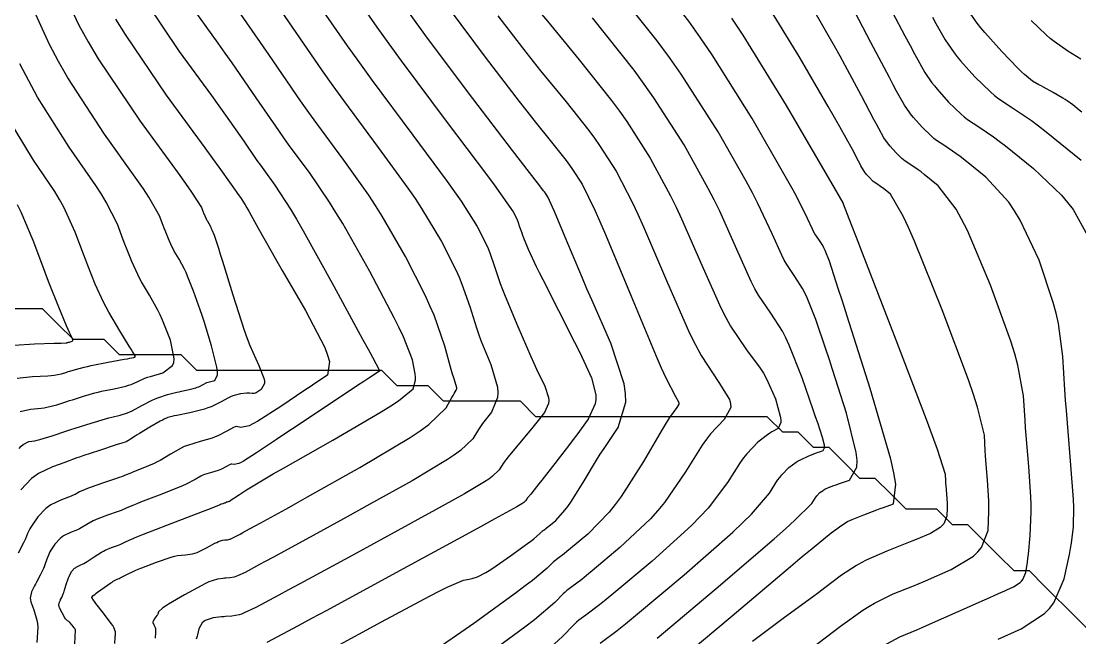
# Model space of a CAD drawing. Header units: metres. Extents: x 837117 to 838477, y 1189012 to 1191015.
# Drawn here: x 837526.7 to 837595.3, y 1190031.8 to 1190071.8 of the extents above; entities that cross this region are included whole.
import ezdxf

# ---------------------------------------------------------------- set-up
doc = ezdxf.new("R2010")
doc.units = ezdxf.units.M
doc.header["$LTSCALE"] = 0.3
doc.layers.add('COTAS 10', color=1, linetype='Continuous')
doc.layers.add('COTAS INT', color=252, linetype='Continuous')
doc.layers.add('DRENAJE', color=5, linetype='Continuous', lineweight=25)

msp = doc.modelspace()

# ---------------------------------------------------------------- linework, layer by layer
at = {"layer": 'COTAS 10'}
for points, elevation in [([(837567.953, 1190031.792), (837571.777, 1190035), (837575.536, 1190038.227), (837576.273, 1190038.877), (837576.878, 1190039.422), (837577.968, 1190040.508), (837578.19, 1190040.859), (837578.248, 1190040.94), (837578.306, 1190041.013), (837578.502, 1190041.216), (837578.701, 1190041.36), (837578.76, 1190041.396), (837578.82, 1190041.43), (837579.053, 1190041.537), (837579.412, 1190041.67), (837579.552, 1190041.721), (837579.709, 1190041.776), (837580.425, 1190042.026), (837580.899, 1190042.868), (837580.904, 1190043.297), (837580.855, 1190043.81), (837580.22, 1190046.373), (837579.311, 1190049.198), (837579.089, 1190049.876), (837578.879, 1190050.51), (837578.226, 1190052.427), (837577.671, 1190053.846), (837577.523, 1190054.166), (837577.377, 1190054.454), (837576.869, 1190055.231), (837576.346, 1190055.999), (837576.19, 1190056.282), (837576.03, 1190056.595), (837575.412, 1190057.979), (837574.479, 1190059.958), (837574.12, 1190060.646), (837573.717, 1190061.395), (837571.898, 1190064.606), (837569.513, 1190068.333), (837568.753, 1190069.408), (837567.95, 1190070.502), (837564.692, 1190074.606)], 1650), ([(837590.052, 1190031.712), (837591.551, 1190032.385), (837593.064, 1190033.372), (837593.387, 1190033.71), (837593.668, 1190034.077), (837594.338, 1190035.634), (837594.674, 1190037.208), (837594.744, 1190037.586), (837594.805, 1190037.937), (837594.944, 1190038.995), (837594.953, 1190040.276), (837594.932, 1190040.77), (837594.9, 1190041.323), (837594.703, 1190043.82), (837594.473, 1190046.529), (837594.422, 1190047.216), (837594.376, 1190047.875), (837594.254, 1190050.027), (837593.964, 1190052.185), (837593.811, 1190052.848), (837593.627, 1190053.539), (837592.702, 1190056.273), (837591.486, 1190058.874), (837591.12, 1190059.483), (837590.74, 1190060.042), (837589.259, 1190061.658), (837587.896, 1190062.758), (837587.592, 1190062.993), (837587.318, 1190063.197), (837586.591, 1190063.683), (837586.049, 1190064.044), (837585.892, 1190064.169), (837585.731, 1190064.306), (837585.126, 1190064.894), (837584.568, 1190065.515), (837584.438, 1190065.673), (837584.318, 1190065.825), (837583.972, 1190066.324), (837583.472, 1190067.227), (837583.254, 1190067.633), (837583.003, 1190068.108), (837581.809, 1190070.388), (837580.496, 1190072.875)], 1660), ([(837530.205, 1190031.352), (837530.228, 1190031.921), (837530.233, 1190032.034), (837530.237, 1190032.126), (837530.245, 1190032.296), (837530.214, 1190032.372), (837530.193, 1190032.405), (837530.167, 1190032.444), (837530.028, 1190032.627), (837529.876, 1190032.802), (837529.842, 1190032.836), (837529.81, 1190032.863), (837529.723, 1190032.907), (837529.629, 1190032.986), (837529.593, 1190033.035), (837529.553, 1190033.096), (837529.37, 1190033.416), (837529.213, 1190033.76), (837529.188, 1190033.836), (837529.171, 1190033.903), (837529.178, 1190034.079), (837529.242, 1190034.207), (837529.261, 1190034.244), (837529.281, 1190034.283), (837529.357, 1190034.429), (837529.45, 1190034.648), (837529.48, 1190034.733), (837529.512, 1190034.827), (837529.644, 1190035.253), (837529.789, 1190035.688), (837529.829, 1190035.788), (837529.87, 1190035.879), (837530.017, 1190036.135), (837530.182, 1190036.31), (837530.234, 1190036.351), (837530.288, 1190036.388), (837530.507, 1190036.494), (837530.795, 1190036.63), (837530.893, 1190036.686), (837530.999, 1190036.75), (837531.45, 1190037.049), (837531.93, 1190037.355), (837532.056, 1190037.424), (837532.177, 1190037.487), (837532.588, 1190037.658), (837532.969, 1190037.795), (837533.071, 1190037.837), (837533.172, 1190037.879), (837533.527, 1190038.047), (837534.229, 1190038.349), (837534.549, 1190038.477), (837534.923, 1190038.625), (837536.729, 1190039.318), (837538.482, 1190039.986), (837538.823, 1190040.117), (837539.102, 1190040.226), (837539.586, 1190040.427), (837539.665, 1190040.472), (837539.689, 1190040.483), (837539.713, 1190040.492), (837539.807, 1190040.521), (837539.897, 1190040.547), (837539.919, 1190040.555), (837539.94, 1190040.564), (837540.005, 1190040.599), (837540.057, 1190040.626), (837540.068, 1190040.63), (837540.079, 1190040.632), (837540.111, 1190040.625), (837540.172, 1190040.638), (837540.201, 1190040.653), (837540.236, 1190040.672), (837540.408, 1190040.781), (837540.677, 1190040.962), (837540.773, 1190041.026), (837540.878, 1190041.097), (837541.338, 1190041.403), (837542.51, 1190042.106), (837543.065, 1190042.426), (837543.72, 1190042.801), (837546.916, 1190044.611), (837550.059, 1190046.442), (837550.679, 1190046.83), (837551.192, 1190047.166), (837552.141, 1190047.952), (837552.283, 1190048.511), (837552.286, 1190048.704), (837552.273, 1190048.915), (837552.097, 1190049.814), (837551.501, 1190051.308), (837551.224, 1190051.893), (837550.898, 1190052.552), (837549.318, 1190055.551), (837547.563, 1190058.653), (837547.128, 1190059.377), (837546.714, 1190060.042), (837545.404, 1190061.957), (837544.166, 1190063.631), (837543.798, 1190064.144), (837543.418, 1190064.68), (837541.957, 1190066.792), (837540.39, 1190069.062), (837539.944, 1190069.696), (837539.492, 1190070.333), (837537.818, 1190072.653)], 1630), ([(837546.911, 1190031.119), (837550.078, 1190032.84), (837553.194, 1190034.506), (837553.821, 1190034.828), (837554.345, 1190035.091), (837555.389, 1190035.537), (837555.758, 1190035.603), (837555.857, 1190035.625), (837555.956, 1190035.649), (837556.301, 1190035.751), (837556.834, 1190036.029), (837557.051, 1190036.165), (837557.297, 1190036.325), (837558.435, 1190037.113), (837559.537, 1190037.911), (837559.76, 1190038.078), (837559.947, 1190038.22), (837560.328, 1190038.537), (837560.46, 1190038.674), (837560.491, 1190038.704), (837560.519, 1190038.729), (837560.601, 1190038.789), (837560.76, 1190038.907), (837560.837, 1190038.968), (837560.927, 1190039.043), (837561.373, 1190039.417), (837561.973, 1190040.072), (837562.16, 1190040.323), (837562.357, 1190040.605), (837563.146, 1190041.876), (837564.013, 1190043.315), (837564.26, 1190043.703), (837564.509, 1190044.085), (837565.43, 1190045.429), (837565.925, 1190047.069), (837565.906, 1190047.638), (837565.818, 1190048.257), (837564.936, 1190050.91), (837563.705, 1190053.711), (837563.397, 1190054.424), (837563.104, 1190055.109), (837562.163, 1190057.357), (837561.45, 1190059.074), (837561.301, 1190059.425), (837561.173, 1190059.721), (837560.881, 1190060.341), (837560.704, 1190060.618), (837560.647, 1190060.699), (837560.587, 1190060.781), (837560.341, 1190061.09), (837559.513, 1190062.151), (837559.085, 1190062.708), (837558.572, 1190063.379), (837556.001, 1190066.749), (837553.065, 1190070.67), (837552.322, 1190071.688), (837551.608, 1190072.677)], 1640), ([(837526.658, 1190046.482), (837527.335, 1190046.633), (837528.026, 1190046.685), (837528.211, 1190046.712), (837528.394, 1190046.745), (837529.034, 1190046.91), (837529.677, 1190047.117), (837529.862, 1190047.176), (837530.049, 1190047.236), (837530.752, 1190047.459), (837531.499, 1190047.673), (837531.714, 1190047.728), (837531.934, 1190047.78), (837532.76, 1190047.952), (837533.512, 1190048.12), (837533.686, 1190048.169), (837533.844, 1190048.22), (837534.29, 1190048.417), (837534.748, 1190048.628), (837534.914, 1190048.688), (837535.098, 1190048.749), (837535.902, 1190048.977), (837536.536, 1190049.443), (837536.612, 1190049.654), (837536.645, 1190049.901), (837536.405, 1190051.088), (837535.877, 1190052.402), (837535.729, 1190052.728), (837535.579, 1190053.037), (837535.033, 1190054.019), (837534.523, 1190054.885), (837534.397, 1190055.121), (837534.277, 1190055.355), (837533.895, 1190056.19), (837533.545, 1190057.065), (837533.445, 1190057.325), (837533.342, 1190057.593), (837532.959, 1190058.622), (837532.239, 1190060.041), (837531.924, 1190060.555), (837531.559, 1190061.12), (837529.825, 1190063.596), (837527.773, 1190066.843), (837527.209, 1190067.895), (837526.646, 1190069.012)], 1620)]:
    msp.add_lwpolyline(points, dxfattribs=dict(at, elevation=elevation))
at = {"layer": 'COTAS INT'}
for points, elevation in [([(837528.679, 1190075.285), (837530.463, 1190071.505), (837531.064, 1190070.427), (837531.712, 1190069.336), (837534.437, 1190065.285), (837536.89, 1190061.909), (837537.366, 1190061.244), (837537.753, 1190060.696), (837538.417, 1190059.69), (837538.503, 1190059.459), (837538.526, 1190059.399), (837538.549, 1190059.34), (837538.628, 1190059.144), (837538.713, 1190058.956), (837538.74, 1190058.903), (837538.769, 1190058.85), (837538.883, 1190058.655), (837539.012, 1190058.419), (837539.049, 1190058.34), (837539.087, 1190058.255), (837539.229, 1190057.896), (837539.503, 1190057.062), (837539.624, 1190056.677), (837539.765, 1190056.225), (837540.438, 1190054.035), (837541.184, 1190051.734), (837541.371, 1190051.212), (837541.549, 1190050.741), (837542.123, 1190049.452), (837542.463, 1190048.627), (837542.495, 1190048.447), (837542.5, 1190048.288), (837542.29, 1190047.89), (837541.962, 1190047.691), (837541.892, 1190047.658), (837541.832, 1190047.635), (837541.687, 1190047.632), (837541.52, 1190047.664), (837541.445, 1190047.664), (837541.357, 1190047.659), (837540.937, 1190047.607), (837540.433, 1190047.479), (837540.293, 1190047.426), (837540.153, 1190047.365), (837539.643, 1190047.084), (837539.028, 1190046.776), (837538.821, 1190046.7), (837538.598, 1190046.626), (837537.662, 1190046.391), (837536.808, 1190046.217), (837536.638, 1190046.182), (837536.495, 1190046.152), (837536.219, 1190046.092), (837535.988, 1190045.979), (837535.874, 1190045.917), (837535.738, 1190045.84), (837535.069, 1190045.449), (837534.384, 1190045.041), (837534.238, 1190044.953), (837534.112, 1190044.876), (837533.816, 1190044.69), (837533.674, 1190044.596), (837533.644, 1190044.577), (837533.619, 1190044.562), (837533.562, 1190044.53), (837533.538, 1190044.521), (837533.534, 1190044.519), (837533.529, 1190044.518), (837533.52, 1190044.514), (837533.253, 1190044.426), (837533.087, 1190044.371), (837532.88, 1190044.303), (837531.797, 1190043.949), (837530.711, 1190043.591), (837530.501, 1190043.521), (837530.33, 1190043.463), (837530.044, 1190043.361), (837529.829, 1190043.277), (837529.703, 1190043.231), (837529.548, 1190043.175), (837528.75, 1190042.889), (837527.837, 1190042.446), (837527.61, 1190042.291), (837527.394, 1190042.12), (837526.705, 1190041.387)], 1624), ([(837547.115, 1190075.192), (837549.78, 1190071.368), (837550.555, 1190070.288), (837551.346, 1190069.199), (837554.337, 1190065.192), (837556.876, 1190061.833), (837557.381, 1190061.153), (837557.801, 1190060.581), (837558.607, 1190059.42), (837558.822, 1190058.995), (837558.871, 1190058.887), (837558.914, 1190058.784), (837559.03, 1190058.45), (837559.168, 1190058.042), (837559.225, 1190057.892), (837559.29, 1190057.727), (837559.593, 1190056.996), (837560.11, 1190055.879), (837560.31, 1190055.47), (837560.535, 1190055.017), (837561.553, 1190053.019), (837562.6, 1190050.962), (837562.843, 1190050.471), (837563.066, 1190050.015), (837563.703, 1190048.654), (837563.976, 1190047.554), (837563.97, 1190047.261), (837563.928, 1190046.975), (837563.478, 1190045.985), (837562.732, 1190044.963), (837562.503, 1190044.657), (837562.264, 1190044.34), (837561.319, 1190043.11), (837560.465, 1190042.015), (837560.283, 1190041.784), (837560.126, 1190041.584), (837559.753, 1190041.121), (837559.569, 1190040.896), (837559.53, 1190040.846), (837559.496, 1190040.801), (837559.417, 1190040.684), (837559.302, 1190040.573), (837559.246, 1190040.532), (837559.179, 1190040.487), (837558.847, 1190040.289), (837557.435, 1190039.515), (837556.688, 1190039.107), (837555.785, 1190038.615), (837551.237, 1190036.138), (837546.539, 1190033.587), (837545.542, 1190033.048), (837544.677, 1190032.582), (837542.651, 1190031.503)], 1638), ([(837568.969, 1190030.012), (837572.808, 1190033.227), (837576.599, 1190036.43), (837577.357, 1190037.067), (837577.991, 1190037.596), (837579.228, 1190038.603), (837579.596, 1190038.871), (837579.682, 1190038.934), (837579.76, 1190038.991), (837579.981, 1190039.158), (837580.296, 1190039.335), (837580.434, 1190039.399), (837580.594, 1190039.469), (837581.352, 1190039.776), (837582.195, 1190040.099), (837582.408, 1190040.178), (837582.613, 1190040.254), (837583.279, 1190040.492), (837583.418, 1190041.766), (837583.29, 1190042.494), (837583.09, 1190043.386), (837581.766, 1190047.963), (837580.268, 1190052.658), (837579.957, 1190053.624), (837579.692, 1190054.445), (837579.111, 1190056.204), (837578.833, 1190056.915), (837578.758, 1190057.076), (837578.685, 1190057.22), (837578.431, 1190057.609), (837578.168, 1190057.995), (837578.09, 1190058.136), (837578.01, 1190058.293), (837577.7, 1190058.987), (837576.951, 1190060.462), (837576.593, 1190061.111), (837576.17, 1190061.865), (837574.101, 1190065.458), (837571.512, 1190069.593), (837570.762, 1190070.688), (837569.997, 1190071.761), (837567.112, 1190075.458)], 1652), ([(837526.583, 1190044.082), (837526.727, 1190044.222), (837526.857, 1190044.336), (837527.214, 1190044.519), (837527.609, 1190044.582), (837527.764, 1190044.62), (837527.938, 1190044.666), (837528.729, 1190044.906), (837529.676, 1190045.21), (837529.948, 1190045.297), (837530.224, 1190045.385), (837531.259, 1190045.714), (837532.195, 1190045.999), (837532.409, 1190046.06), (837532.604, 1190046.114), (837533.148, 1190046.242), (837533.616, 1190046.383), (837533.764, 1190046.445), (837533.92, 1190046.516), (837534.549, 1190046.856), (837535.218, 1190047.211), (837535.4, 1190047.293), (837535.579, 1190047.367), (837536.214, 1190047.574), (837536.807, 1190047.72), (837536.961, 1190047.756), (837537.111, 1190047.791), (837537.612, 1190047.899), (837538.036, 1190048.005), (837538.137, 1190048.039), (837538.231, 1190048.073), (837538.51, 1190048.213), (837538.768, 1190048.345), (837538.848, 1190048.375), (837538.932, 1190048.402), (837539.268, 1190048.477), (837539.458, 1190048.856), (837539.449, 1190049.074), (837539.414, 1190049.342), (837539.068, 1190050.718), (837538.574, 1190052.296), (837538.445, 1190052.69), (837538.32, 1190053.066), (837537.898, 1190054.27), (837537.512, 1190055.246), (837537.409, 1190055.478), (837537.308, 1190055.694), (837536.958, 1190056.337), (837536.646, 1190056.867), (837536.569, 1190057.012), (837536.495, 1190057.156), (837536.262, 1190057.667), (837536.047, 1190058.203), (837535.985, 1190058.362), (837535.923, 1190058.526), (837535.688, 1190059.156), (837534.996, 1190060.369), (837534.645, 1190060.899), (837534.224, 1190061.514), (837532.131, 1190064.441), (837529.742, 1190068.09), (837529.136, 1190069.161), (837528.554, 1190070.258), (837526.652, 1190074.441)], 1622), ([(837544.947, 1190074.383), (837547.865, 1190070.174), (837548.646, 1190069.075), (837549.416, 1190068.005), (837552.104, 1190064.383), (837554.335, 1190061.385), (837554.818, 1190060.709), (837555.242, 1190060.099), (837556.284, 1190058.453), (837556.859, 1190057.319), (837556.988, 1190057.033), (837557.104, 1190056.758), (837557.414, 1190055.867), (837557.781, 1190054.778), (837557.933, 1190054.379), (837558.106, 1190053.937), (837558.914, 1190051.99), (837559.758, 1190050.045), (837559.955, 1190049.605), (837560.136, 1190049.207), (837560.657, 1190048.124), (837560.91, 1190047.372), (837560.922, 1190047.182), (837560.909, 1190047), (837560.655, 1190046.411), (837560.151, 1190045.779), (837559.981, 1190045.57), (837559.798, 1190045.347), (837559.026, 1190044.418), (837558.301, 1190043.531), (837558.147, 1190043.334), (837558.014, 1190043.157), (837557.704, 1190042.695), (837557.251, 1190042.257), (837557.028, 1190042.097), (837556.763, 1190041.92), (837555.454, 1190041.139), (837553.383, 1190039.988), (837552.637, 1190039.577), (837551.817, 1190039.127), (837548.232, 1190037.171), (837544.791, 1190035.302), (837544.06, 1190034.907), (837543.427, 1190034.566), (837541.942, 1190033.775), (837541.184, 1190033.417), (837541.008, 1190033.349), (837540.847, 1190033.294), (837540.387, 1190033.205), (837539.978, 1190033.188), (837539.849, 1190033.177), (837539.713, 1190033.164), (837539.162, 1190033.096), (837538.659, 1190032.937), (837538.553, 1190032.866), (837538.461, 1190032.783), (837538.248, 1190032.387), (837538.145, 1190031.996), (837538.123, 1190031.917), (837538.104, 1190031.85), (837538.056, 1190031.712)], 1636), ([(837582.413, 1190073.857), (837584.005, 1190070.815), (837584.341, 1190070.182), (837584.631, 1190069.64), (837585.299, 1190068.436), (837585.76, 1190067.77), (837585.92, 1190067.567), (837586.094, 1190067.356), (837586.837, 1190066.528), (837587.645, 1190065.744), (837587.859, 1190065.561), (837588.069, 1190065.394), (837588.792, 1190064.913), (837589.761, 1190064.265), (837590.126, 1190063.992), (837590.533, 1190063.679), (837592.35, 1190062.211), (837594.157, 1190060.493), (837594.557, 1190060.022), (837594.914, 1190059.553), (837595.841, 1190057.876)], 1662), ([(837534.881, 1190072.88), (837536.973, 1190069.811), (837539.056, 1190066.947), (837539.53, 1190066.286), (837539.961, 1190065.683), (837541.148, 1190063.986), (837542.006, 1190062.746), (837542.228, 1190062.432), (837542.444, 1190062.131), (837543.171, 1190061.148), (837544.174, 1190059.595), (837544.564, 1190058.933), (837545.003, 1190058.171), (837546.995, 1190054.584), (837548.854, 1190051.168), (837549.21, 1190050.514), (837549.496, 1190049.987), (837549.954, 1190049.137), (837549.958, 1190049.115), (837549.958, 1190049.105), (837549.955, 1190049.092), (837549.932, 1190049.072), (837549.919, 1190049.064), (837549.904, 1190049.055), (837549.827, 1190049.01), (837549.257, 1190048.639), (837548.931, 1190048.423), (837548.532, 1190048.159), (837546.483, 1190046.798), (837544.256, 1190045.314), (837543.745, 1190044.973), (837543.279, 1190044.661), (837541.977, 1190043.787), (837541.145, 1190043.258), (837540.976, 1190043.164), (837540.833, 1190043.094), (837540.538, 1190043.029), (837540.385, 1190043.061), (837540.332, 1190043.052), (837540.274, 1190043.034), (837540.026, 1190042.902), (837539.71, 1190042.731), (837539.608, 1190042.689), (837539.501, 1190042.649), (837539.065, 1190042.523), (837538.612, 1190042.386), (837538.494, 1190042.339), (837538.379, 1190042.287), (837537.992, 1190042.069), (837537.414, 1190041.765), (837537.179, 1190041.659), (837536.912, 1190041.545), (837535.674, 1190041.055), (837534.462, 1190040.59), (837534.21, 1190040.491), (837533.996, 1190040.405), (837533.525, 1190040.202), (837533.199, 1190040.061), (837533.076, 1190040.015), (837532.939, 1190039.964), (837532.325, 1190039.755), (837531.688, 1190039.522), (837531.537, 1190039.457), (837531.397, 1190039.391), (837530.981, 1190039.153), (837530.609, 1190038.926), (837530.496, 1190038.868), (837530.379, 1190038.812), (837529.921, 1190038.626), (837529.471, 1190038.408), (837529.359, 1190038.331), (837529.252, 1190038.247), (837528.913, 1190037.885), (837528.647, 1190037.487), (837528.588, 1190037.381), (837528.534, 1190037.275), (837528.39, 1190036.907), (837528.258, 1190036.528), (837528.212, 1190036.415), (837528.161, 1190036.3), (837527.944, 1190035.856), (837527.711, 1190035.41), (837527.651, 1190035.293), (837527.593, 1190035.179), (837527.399, 1190034.791), (837527.309, 1190034.386), (837527.317, 1190034.261), (837527.34, 1190034.131), (837527.539, 1190033.615), (837527.748, 1190032.956), (837527.776, 1190032.735), (837527.792, 1190032.498), (837527.744, 1190031.503)], 1628), ([(837577.933, 1190031.122), (837579.829, 1190032.558), (837581.288, 1190033.603), (837581.665, 1190033.841), (837582.031, 1190034.056), (837583.255, 1190034.648), (837584.527, 1190035.162), (837584.923, 1190035.329), (837585.339, 1190035.506), (837586.997, 1190036.234), (837588.45, 1190037.107), (837588.736, 1190037.376), (837588.971, 1190037.656), (837589.401, 1190038.765), (837589.457, 1190039.985), (837589.457, 1190040.335), (837589.45, 1190040.691), (837589.37, 1190042.018), (837589.261, 1190043.296), (837589.237, 1190043.619), (837589.216, 1190043.93), (837589.158, 1190044.945), (837588.714, 1190046.756), (837588.448, 1190047.569), (837588.121, 1190048.518), (837586.423, 1190053.067), (837584.632, 1190057.518), (837584.245, 1190058.404), (837583.906, 1190059.141), (837583.076, 1190060.551), (837582.623, 1190060.916), (837582.522, 1190060.994), (837582.431, 1190061.062), (837582.19, 1190061.224), (837582.01, 1190061.343), (837581.957, 1190061.385), (837581.904, 1190061.431), (837581.703, 1190061.626), (837581.518, 1190061.832), (837581.474, 1190061.885), (837581.435, 1190061.935), (837581.32, 1190062.101), (837581.153, 1190062.401), (837581.081, 1190062.536), (837580.998, 1190062.694), (837580.601, 1190063.451), (837579.788, 1190064.924), (837579.441, 1190065.533), (837579.042, 1190066.229), (837577.164, 1190069.467), (837575.014, 1190072.964)], 1656), ([(837532.802, 1190031.449), (837532.818, 1190031.822), (837532.822, 1190031.907), (837532.827, 1190031.984), (837532.84, 1190032.197), (837532.729, 1190032.48), (837532.655, 1190032.601), (837532.561, 1190032.74), (837532.065, 1190033.398), (837531.57, 1190034.029), (837531.477, 1190034.15), (837531.402, 1190034.249), (837531.293, 1190034.415), (837531.313, 1190034.441), (837531.321, 1190034.452), (837531.33, 1190034.464), (837531.37, 1190034.52), (837531.51, 1190034.644), (837531.582, 1190034.699), (837531.667, 1190034.763), (837532.096, 1190035.068), (837532.53, 1190035.365), (837532.618, 1190035.423), (837532.693, 1190035.472), (837532.852, 1190035.561), (837532.998, 1190035.626), (837533.066, 1190035.658), (837533.145, 1190035.697), (837533.529, 1190035.891), (837534.111, 1190036.16), (837534.314, 1190036.247), (837534.537, 1190036.338), (837535.495, 1190036.713), (837536.441, 1190037.035), (837536.656, 1190037.094), (837536.851, 1190037.139), (837537.385, 1190037.194), (837537.836, 1190037.241), (837537.977, 1190037.283), (837538.127, 1190037.336), (837538.728, 1190037.629), (837539.283, 1190037.934), (837539.403, 1190037.994), (837539.509, 1190038.043), (837539.769, 1190038.135), (837539.921, 1190038.154), (837539.958, 1190038.157), (837539.993, 1190038.16), (837540.105, 1190038.165), (837540.229, 1190038.189), (837540.272, 1190038.204), (837540.32, 1190038.222), (837540.525, 1190038.319), (837540.925, 1190038.532), (837541.097, 1190038.625), (837541.294, 1190038.731), (837542.223, 1190039.236), (837543.881, 1190040.152), (837544.537, 1190040.519), (837545.279, 1190040.934), (837548.67, 1190042.839), (837551.932, 1190044.786), (837552.593, 1190045.228), (837553.148, 1190045.627), (837554.276, 1190046.716), (837554.644, 1190047.385), (837554.72, 1190047.52), (837554.784, 1190047.632), (837554.922, 1190047.853), (837554.961, 1190047.947), (837554.962, 1190047.979), (837554.96, 1190048.013), (837554.916, 1190048.158), (837554.762, 1190048.647), (837554.689, 1190048.898), (837554.602, 1190049.198), (837554.182, 1190050.701), (837553.484, 1190052.706), (837553.223, 1190053.323), (837552.933, 1190053.967), (837551.64, 1190056.518), (837550.123, 1190059.135), (837549.691, 1190059.821), (837549.255, 1190060.49), (837547.638, 1190062.766), (837545.887, 1190065.132), (837545.367, 1190065.857), (837544.831, 1190066.613), (837542.766, 1190069.599), (837540.819, 1190072.441)], 1632), ([(837543.575, 1190072.406), (837546.243, 1190068.547), (837546.936, 1190067.57), (837547.609, 1190066.632), (837549.871, 1190063.575), (837551.795, 1190060.938), (837552.255, 1190060.265), (837552.682, 1190059.617), (837553.962, 1190057.486), (837554.896, 1190055.643), (837555.106, 1190055.178), (837555.294, 1190054.732), (837555.798, 1190053.284), (837556.229, 1190051.901), (837556.371, 1190051.497), (837556.523, 1190051.082), (837557.157, 1190049.508), (837557.591, 1190048.039), (837557.618, 1190047.692), (837557.604, 1190047.371), (837557.217, 1190046.425), (837556.632, 1190045.689), (837556.494, 1190045.499), (837556.366, 1190045.316), (837555.99, 1190044.705), (837555.199, 1190043.942), (837554.81, 1190043.662), (837554.348, 1190043.353), (837552.062, 1190041.989), (837549.331, 1190040.461), (837548.587, 1190040.048), (837547.849, 1190039.64), (837545.228, 1190038.203), (837543.042, 1190037.017), (837542.578, 1190036.766), (837542.176, 1190036.549), (837541.233, 1190036.047), (837540.752, 1190035.82), (837540.64, 1190035.776), (837540.538, 1190035.741), (837540.246, 1190035.685), (837539.985, 1190035.674), (837539.901, 1190035.667), (837539.813, 1190035.658), (837539.456, 1190035.614), (837538.892, 1190035.426), (837538.674, 1190035.326), (837538.428, 1190035.206), (837537.316, 1190034.601), (837536.273, 1190033.981), (837536.072, 1190033.851), (837535.908, 1190033.739), (837535.632, 1190033.487), (837535.575, 1190033.342), (837535.55, 1190033.297), (837535.521, 1190033.251), (837535.383, 1190033.07), (837535.273, 1190032.887), (837535.262, 1190032.839), (837535.259, 1190032.793), (837535.318, 1190032.641), (837535.405, 1190032.47), (837535.42, 1190032.414), (837535.431, 1190032.353), (837535.435, 1190032.099), (837535.416, 1190031.843), (837535.412, 1190031.781)], 1634), ([(837554.467, 1190072.557), (837556.81, 1190069.429), (837559.002, 1190066.571), (837559.501, 1190065.93), (837559.953, 1190065.353), (837561.194, 1190063.813), (837562.053, 1190062.733), (837562.264, 1190062.446), (837562.463, 1190062.165), (837563.085, 1190061.194), (837563.903, 1190059.514), (837564.227, 1190058.786), (837564.592, 1190057.943), (837566.259, 1190053.948), (837567.881, 1190050.066), (837568.218, 1190049.294), (837568.505, 1190048.654), (837569.135, 1190047.437), (837569.339, 1190047.108), (837569.358, 1190047.029), (837569.36, 1190046.955), (837569.231, 1190046.727), (837568.754, 1190046.073), (837568.537, 1190045.73), (837568.283, 1190045.316), (837567.057, 1190043.238), (837565.612, 1190040.974), (837565.219, 1190040.443), (837564.831, 1190039.954), (837563.454, 1190038.534), (837562.332, 1190037.593), (837562.104, 1190037.406), (837561.911, 1190037.25), (837561.513, 1190036.954), (837561.306, 1190036.803), (837561.234, 1190036.74), (837561.157, 1190036.666), (837560.824, 1190036.321), (837559.867, 1190035.524), (837559.396, 1190035.165), (837558.835, 1190034.747), (837556.065, 1190032.74), (837553.202, 1190030.757)], 1642), ([(837557.618, 1190072.108), (837559.432, 1190069.764), (837559.916, 1190069.152), (837560.393, 1190068.556), (837562.047, 1190066.537), (837563.519, 1190064.684), (837563.881, 1190064.193), (837564.222, 1190063.711), (837565.288, 1190062.047), (837566.357, 1190059.984), (837566.7, 1190059.251), (837567.064, 1190058.447), (837568.548, 1190054.956), (837570.055, 1190051.541), (837570.433, 1190050.784), (837570.794, 1190050.11), (837571.957, 1190048.357), (837572.648, 1190047.248), (837572.711, 1190046.979), (837572.718, 1190046.727), (837572.282, 1190045.957), (837571.414, 1190045.033), (837571.148, 1190044.684), (837570.872, 1190044.295), (837569.784, 1190042.556), (837568.428, 1190040.586), (837567.983, 1190040.052), (837567.507, 1190039.522), (837565.535, 1190037.65), (837563.738, 1190036.143), (837563.372, 1190035.843), (837563.063, 1190035.594), (837562.424, 1190035.12), (837562.093, 1190034.878), (837561.978, 1190034.775), (837561.853, 1190034.658), (837561.32, 1190034.104), (837559.998, 1190032.978), (837559.376, 1190032.499), (837558.643, 1190031.947), (837555.071, 1190029.35)], 1644), ([(837560.332, 1190072.373), (837560.832, 1190071.758), (837562.9, 1190069.261), (837564.986, 1190066.636), (837565.498, 1190065.94), (837565.981, 1190065.257), (837567.491, 1190062.9), (837568.81, 1190060.455), (837569.173, 1190059.716), (837569.535, 1190058.951), (837570.836, 1190055.964), (837572.07, 1190053.199), (837572.39, 1190052.573), (837572.701, 1190052.008), (837573.746, 1190050.473), (837574.631, 1190049.291), (837574.841, 1190048.948), (837575.036, 1190048.599), (837575.612, 1190047.284), (837575.929, 1190046.165), (837575.961, 1190045.941), (837575.968, 1190045.753), (837575.792, 1190045.381), (837575.387, 1190045.163), (837575.251, 1190045.072), (837575.103, 1190044.967), (837574.48, 1190044.48), (837573.757, 1190043.731), (837573.546, 1190043.462), (837573.33, 1190043.166), (837572.512, 1190041.873), (837571.245, 1190040.198), (837570.746, 1190039.66), (837570.183, 1190039.09), (837567.616, 1190036.767), (837565.143, 1190034.692), (837564.639, 1190034.28), (837564.214, 1190033.937), (837563.335, 1190033.285), (837562.879, 1190032.952), (837562.722, 1190032.811), (837562.55, 1190032.649), (837561.816, 1190031.888), (837560.513, 1190030.706)], 1646), ([(837582.556, 1190031.275), (837583.683, 1190031.88), (837584.787, 1190032.333), (837585.179, 1190032.501), (837585.608, 1190032.686), (837587.467, 1190033.507), (837589.176, 1190034.271), (837589.511, 1190034.42), (837589.784, 1190034.542), (837590.272, 1190034.759), (837590.448, 1190034.836), (837590.525, 1190034.87), (837590.615, 1190034.91), (837591.043, 1190035.103), (837591.475, 1190035.385), (837591.568, 1190035.481), (837591.648, 1190035.586), (837591.839, 1190036.031), (837591.954, 1190036.702), (837591.986, 1190036.95), (837592.018, 1190037.224), (837592.135, 1190038.436), (837592.191, 1190039.967), (837592.185, 1190040.442), (837592.169, 1190040.939), (837592.036, 1190042.919), (837591.867, 1190044.912), (837591.83, 1190045.418), (837591.796, 1190045.903), (837591.706, 1190047.486), (837591.339, 1190049.471), (837591.13, 1190050.209), (837590.874, 1190051.028), (837589.562, 1190054.67), (837588.059, 1190058.196), (837587.682, 1190058.943), (837587.323, 1190059.591), (837586.167, 1190061.104), (837585.26, 1190061.837), (837585.057, 1190061.994), (837584.875, 1190062.13), (837584.391, 1190062.453), (837584.029, 1190062.694), (837583.924, 1190062.777), (837583.818, 1190062.868), (837583.414, 1190063.26), (837583.043, 1190063.674), (837582.956, 1190063.779), (837582.876, 1190063.88), (837582.646, 1190064.212), (837582.313, 1190064.814), (837582.168, 1190065.085), (837582, 1190065.401), (837581.205, 1190066.92), (837580.142, 1190068.9), (837579.806, 1190069.507), (837579.451, 1190070.139), (837578.017, 1190072.635)], 1658), ([(837595.47, 1190065.874), (837595.304, 1190066.005), (837594.884, 1190066.342), (837594.521, 1190066.604), (837594.391, 1190066.688), (837594.248, 1190066.776), (837593.624, 1190067.135), (837592.987, 1190067.488), (837592.836, 1190067.573), (837592.696, 1190067.651), (837592.283, 1190067.888), (837591.768, 1190068.303), (837591.564, 1190068.494), (837591.334, 1190068.718), (837590.281, 1190069.805), (837589.183, 1190071.033), (837588.924, 1190071.346), (837588.685, 1190071.648), (837587.985, 1190072.645)], 1666), ([(837532.838, 1190071.904), (837533.453, 1190070.894), (837536.129, 1190066.968), (837538.619, 1190063.56), (837539.117, 1190062.876), (837539.532, 1190062.305), (837540.34, 1190061.179), (837540.593, 1190060.812), (837540.659, 1190060.719), (837540.723, 1190060.63), (837540.938, 1190060.34), (837541.238, 1190059.875), (837541.355, 1190059.675), (837541.487, 1190059.446), (837542.089, 1190058.362), (837542.983, 1190056.763), (837543.299, 1190056.208), (837543.646, 1190055.605), (837545.147, 1190053.023), (837546.399, 1190050.617), (837546.588, 1190050.125), (837546.709, 1190049.709), (837546.579, 1190048.834), (837545.765, 1190048.288), (837545.454, 1190048.08), (837545.107, 1190047.846), (837543.546, 1190046.792), (837542.054, 1190045.843), (837541.75, 1190045.675), (837541.494, 1190045.549), (837540.965, 1190045.433), (837540.69, 1190045.491), (837540.595, 1190045.474), (837540.491, 1190045.442), (837540.047, 1190045.204), (837539.479, 1190044.898), (837539.297, 1190044.823), (837539.105, 1190044.751), (837538.323, 1190044.526), (837537.51, 1190044.28), (837537.298, 1190044.195), (837537.092, 1190044.103), (837536.399, 1190043.711), (837535.727, 1190043.303), (837535.535, 1190043.201), (837535.341, 1190043.104), (837534.618, 1190042.793), (837534, 1190042.556), (837533.872, 1190042.505), (837533.762, 1190042.462), (837533.522, 1190042.358), (837533.226, 1190042.244), (837533.081, 1190042.193), (837532.909, 1190042.134), (837532.061, 1190041.852), (837531.2, 1190041.556), (837531.019, 1190041.489), (837530.864, 1190041.427), (837530.513, 1190041.257), (837530.219, 1190041.101), (837530.1, 1190041.049), (837529.964, 1190040.993), (837529.336, 1190040.758), (837528.654, 1190040.427), (837528.485, 1190040.311), (837528.323, 1190040.184), (837527.809, 1190039.636), (837527.425, 1190039.096), (837527.346, 1190038.973), (837527.279, 1190038.863), (837527.136, 1190038.561), (837527.003, 1190038.228), (837526.943, 1190038.098), (837526.872, 1190037.951), (837526.53, 1190037.283)], 1626), ([(837564.246, 1190031.45), (837565.366, 1190032.281), (837565.907, 1190032.717), (837566.548, 1190033.242), (837569.697, 1190035.883), (837572.86, 1190038.659), (837573.51, 1190039.269), (837574.062, 1190039.81), (837575.24, 1190041.191), (837575.76, 1190042.012), (837575.897, 1190042.201), (837576.031, 1190042.372), (837576.491, 1190042.848), (837576.957, 1190043.185), (837577.095, 1190043.269), (837577.237, 1190043.348), (837577.782, 1190043.6), (837578.272, 1190043.791), (837578.379, 1190043.832), (837578.474, 1190043.869), (837578.712, 1190043.956), (837578.803, 1190044.117), (837578.804, 1190044.198), (837578.794, 1190044.296), (837578.673, 1190044.784), (837578.354, 1190045.737), (837578.22, 1190046.129), (837578.066, 1190046.576), (837577.342, 1190048.651), (837576.51, 1190050.777), (837576.288, 1190051.256), (837576.069, 1190051.688), (837575.307, 1190052.852), (837574.523, 1190054.004), (837574.29, 1190054.427), (837574.05, 1190054.897), (837573.124, 1190056.972), (837572.007, 1190059.454), (837571.647, 1190060.181), (837571.264, 1190060.925), (837569.695, 1190063.753), (837567.74, 1190066.803), (837567.114, 1190067.687), (837566.452, 1190068.588), (837563.753, 1190071.985)], 1648), ([(837572.771, 1190071.967), (837573.512, 1190070.852), (837576.305, 1190066.311), (837579.423, 1190060.966), (837579.989, 1190059.995), (837579.99, 1190059.992), (837579.993, 1190059.986), (837579.994, 1190059.985), (837579.996, 1190059.981), (837579.999, 1190059.97), (837580.001, 1190059.965), (837580.003, 1190059.958), (837580.013, 1190059.926), (837580.526, 1190058.595), (837580.845, 1190057.77), (837581.241, 1190056.747), (837583.308, 1190051.401), (837585.377, 1190045.984), (837585.773, 1190044.915), (837586.093, 1190044.033), (837586.61, 1190042.404), (837586.635, 1190041.958), (837586.645, 1190041.821), (837586.656, 1190041.679), (837586.703, 1190041.117), (837586.739, 1190040.533), (837586.742, 1190040.377), (837586.742, 1190040.223), (837586.717, 1190039.687), (837586.528, 1190039.199), (837586.424, 1190039.076), (837586.299, 1190038.957), (837585.66, 1190038.574), (837584.748, 1190038.183), (837584.451, 1190038.06), (837584.134, 1190037.932), (837582.827, 1190037.415), (837581.506, 1190036.838), (837581.181, 1190036.671), (837580.873, 1190036.5), (837579.905, 1190035.858), (837578.817, 1190035.035), (837578.433, 1190034.751), (837578.014, 1190034.443), (837576.2, 1190033.125), (837574.122, 1190031.571)], 1654), ([(837585.794, 1190072.027), (837586.015, 1190071.621), (837586.625, 1190070.547), (837587.202, 1190069.715), (837587.402, 1190069.461), (837587.619, 1190069.198), (837588.549, 1190068.162), (837589.558, 1190067.182), (837589.826, 1190066.954), (837590.088, 1190066.744), (837590.993, 1190066.142), (837592.205, 1190065.333), (837592.661, 1190064.992), (837593.17, 1190064.6), (837595.442, 1190062.765)], 1664), ([(837595.409, 1190069.314), (837594.571, 1190069.828), (837593.674, 1190070.442), (837593.418, 1190070.649), (837593.159, 1190070.873), (837592.196, 1190071.814)], 1668), ([(837526.459, 1190048.629), (837527.457, 1190048.746), (837528.443, 1190048.788), (837528.659, 1190048.805), (837528.851, 1190048.824), (837529.34, 1190048.915), (837529.678, 1190049.024), (837529.776, 1190049.055), (837529.875, 1190049.086), (837530.245, 1190049.204), (837530.803, 1190049.348), (837531.02, 1190049.396), (837531.264, 1190049.447), (837532.372, 1190049.663), (837533.408, 1190049.856), (837533.607, 1190049.894), (837533.768, 1190049.924), (837534.03, 1190049.978), (837534.048, 1190049.986), (837534.054, 1190049.988), (837534.061, 1190049.99), (837534.092, 1190049.999), (837534.117, 1190050.017), (837534.12, 1190050.025), (837534.121, 1190050.035), (837534.112, 1190050.08), (837533.946, 1190050.362), (837533.848, 1190050.52), (837533.728, 1190050.713), (837533.108, 1190051.701), (837532.401, 1190052.902), (837532.225, 1190053.23), (837532.058, 1190053.555), (837531.529, 1190054.714), (837531.044, 1190055.928), (837530.904, 1190056.288), (837530.762, 1190056.659), (837530.23, 1190058.088), (837529.482, 1190059.714), (837529.203, 1190060.21), (837528.894, 1190060.726), (837527.518, 1190062.752), (837525.828, 1190065.538)], 1618), ([(837526.26, 1190050.775), (837527.578, 1190050.86), (837528.859, 1190050.891), (837529.107, 1190050.897), (837529.307, 1190050.904), (837529.645, 1190050.919), (837529.68, 1190050.931), (837529.7, 1190050.937), (837529.738, 1190050.949), (837529.797, 1190050.964), (837529.82, 1190050.969), (837529.847, 1190050.975), (837529.966, 1190050.998), (837530.062, 1190051.045), (837530.073, 1190051.065), (837530.078, 1190051.088), (837530.039, 1190051.199), (837529.854, 1190051.591), (837529.767, 1190051.792), (837529.664, 1190052.033), (837529.163, 1190053.237), (837528.542, 1190054.79), (837528.363, 1190055.251), (837528.181, 1190055.726), (837527.501, 1190057.554), (837526.725, 1190059.387), (837526.482, 1190059.865)], 1616)]:
    msp.add_lwpolyline(points, dxfattribs=dict(at, elevation=elevation))
at = {"layer": 'DRENAJE'}
for points in [[(837553.097, 1190048.136, 0), (837551.098, 1190048.136, 0), (837550.098, 1190049.136, 0), (837538.102, 1190049.136, 0), (837537.103, 1190050.136, 0), (837533.104, 1190050.136, 0), (837532.105, 1190051.135, 0), (837530.105, 1190051.135, 0), (837529.106, 1190052.135, 0), (837528.106, 1190053.135, 0), (837526.107, 1190053.135, 0)], [(837596.083, 1190032.142, 0), (837595.083, 1190033.141, 0), (837593.084, 1190035.141, 0), (837592.084, 1190036.14, 0), (837591.085, 1190036.14, 0), (837590.085, 1190037.14, 0), (837589.085, 1190038.14, 0), (837588.086, 1190039.139, 0), (837587.086, 1190039.139, 0), (837586.086, 1190040.139, 0), (837584.087, 1190040.139, 0), (837583.087, 1190041.139, 0), (837582.088, 1190042.138, 0), (837581.088, 1190042.138, 0), (837580.088, 1190043.138, 0), (837579.089, 1190044.138, 0), (837578.089, 1190044.138, 0), (837577.089, 1190045.137, 0), (837576.09, 1190045.137, 0), (837575.09, 1190046.137, 0), (837560.095, 1190046.137, 0), (837559.095, 1190047.137, 0), (837554.097, 1190047.137, 0), (837553.097, 1190048.136, 0)]]:
    msp.add_polyline3d(points, dxfattribs=at)

doc.saveas('drawing.dxf')
